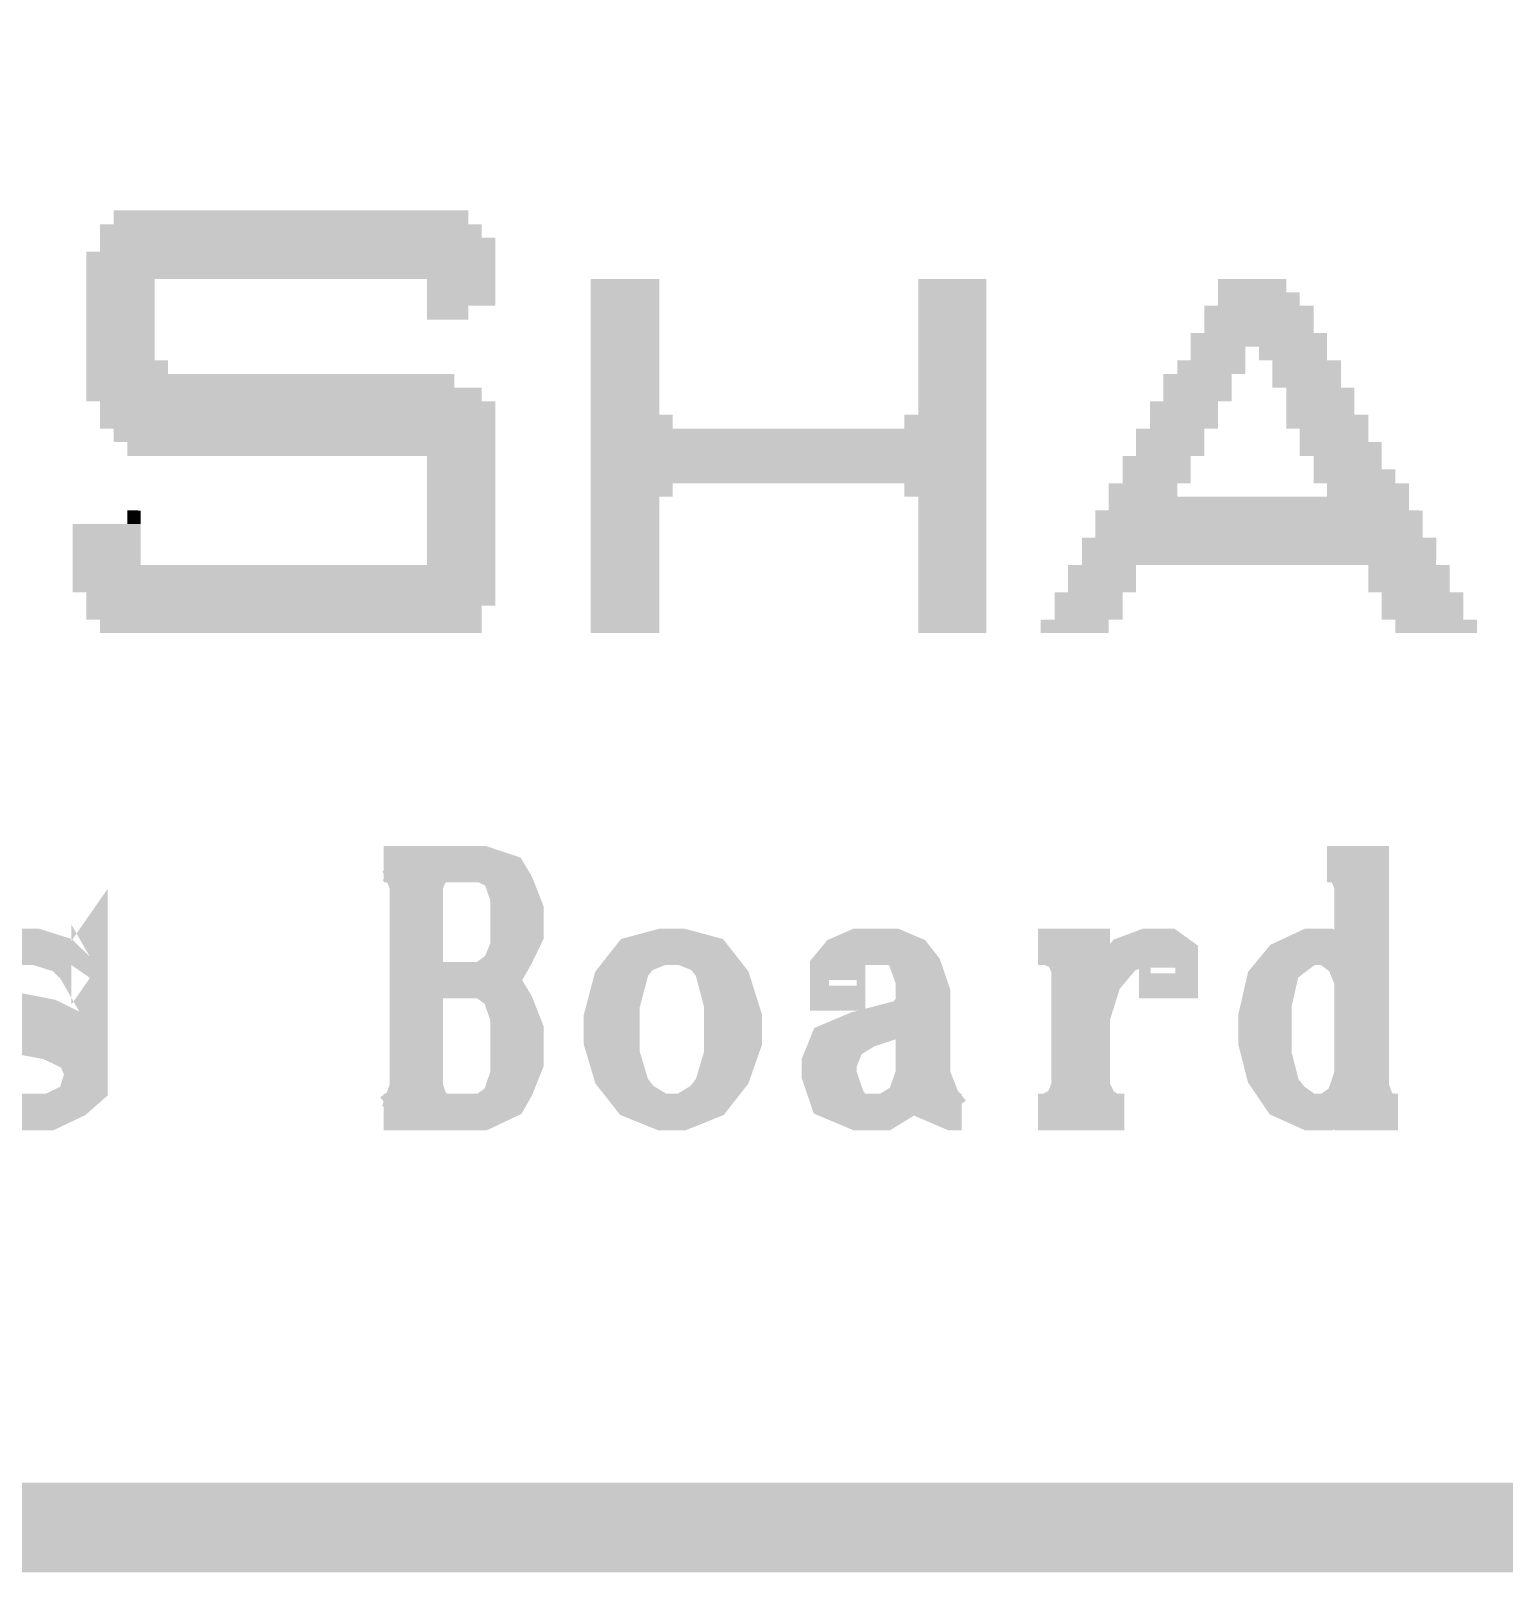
# Model space of a CAD drawing. Extents: x -0.1 to 52.1, y -0.1 to 28.5.
# Drawn here: x 32.43 to 35.724, y -0.1 to 3.347 of the extents above; entities that cross this region are included whole.
import ezdxf

# ---------------------------------------------------------------- set-up
doc = ezdxf.new("R2010")
doc.units = 0
doc.layers.add('07_ASSY1_GBR', color=7, linetype='CONTINUOUS')

msp = doc.modelspace()

# ---------------------------------------------------------------- linework, layer by layer
at = {"layer": '07_ASSY1_GBR'}
for points, const_width in [([(0, 23), (0, 0), (52, 0), (52, 23), (0, 23)], 0.2), ([(33.219, 1.483), (33.441, 1.483), (33.498, 1.464), (33.514, 1.437), (33.536, 1.381), (33.536, 1.326), (33.514, 1.28), (33.498, 1.252), (33.441, 1.224)], 0.08128), ([(33.235, 1.483), (33.273, 1.464)], 0.08128), ([(33.254, 1.483), (33.273, 1.437)], 0.08128), ([(33.273, 1.483), (33.273, 0.929)], 0.08128), ([(33.311, 1.483), (33.311, 0.929)], 0.08128), ([(33.33, 1.483), (33.311, 1.437)], 0.08128), ([(33.349, 1.483), (33.311, 1.464)], 0.08128), ([(33.441, 1.483), (33.479, 1.464), (33.498, 1.409), (33.498, 1.298), (33.479, 1.252), (33.441, 1.224)], 0.08128), ([(35.328, 1.483), (35.426, 1.483), (35.426, 0.929)], 0.08128), ([(35.347, 1.483), (35.385, 1.464)], 0.08128), ([(35.366, 1.483), (35.385, 1.437)], 0.08128), ([(35.385, 1.483), (35.385, 0.929), (35.487, 0.929)], 0.08128), ([(33.292, 1.464), (33.292, 0.956)], 0.08128), ([(35.407, 1.464), (35.407, 0.956)], 0.08128), ([(33.498, 1.437), (33.514, 1.381), (33.514, 1.326), (33.498, 1.28)], 0.08128), ([(32.529, 1.252), (32.561, 1.298), (32.561, 1.196), (32.529, 1.252), (32.5, 1.28), (32.443, 1.298), (32.329, 1.298), (32.269, 1.28), (32.244, 1.252), (32.244, 1.196), (32.269, 1.141), (32.329, 1.113), (32.472, 1.086), (32.529, 1.058), (32.561, 0.984)], 0.08128), ([(33.84, 1.298), (33.773, 1.28), (33.729, 1.224), (33.707, 1.141), (33.707, 1.086), (33.729, 1.012), (33.773, 0.956), (33.84, 0.929), (33.887, 0.929), (33.954, 0.956), (33.998, 1.012), (34.024, 1.086), (34.024, 1.141), (33.998, 1.224), (33.954, 1.28), (33.887, 1.298), (33.84, 1.298)], 0.08128), ([(33.84, 1.298), (33.795, 1.28), (33.773, 1.252), (33.751, 1.169), (33.751, 1.058), (33.773, 0.984), (33.795, 0.956), (33.84, 0.929)], 0.08128), ([(33.887, 0.929), (33.932, 0.956), (33.954, 0.984), (33.976, 1.058), (33.976, 1.169), (33.954, 1.252), (33.932, 1.28), (33.887, 1.298)], 0.08128), ([(34.236, 1.224), (34.236, 1.252), (34.255, 1.252), (34.255, 1.196), (34.213, 1.196), (34.213, 1.252), (34.236, 1.28), (34.277, 1.298), (34.362, 1.298), (34.404, 1.28), (34.426, 1.252), (34.445, 1.196), (34.445, 1.012), (34.467, 0.956), (34.489, 0.929)], 0.08128), ([(34.362, 1.298), (34.384, 1.28), (34.404, 1.224), (34.404, 1.012), (34.426, 0.956), (34.489, 0.929), (34.511, 0.929)], 0.08128), ([(34.682, 1.298), (34.802, 1.298), (34.802, 0.929)], 0.08128), ([(34.704, 1.298), (34.752, 1.28)], 0.08128), ([(34.73, 1.298), (34.752, 1.252)], 0.08128), ([(34.752, 1.298), (34.752, 0.929)], 0.08128), ([(34.777, 1.28), (34.777, 0.956)], 0.08128), ([(34.974, 1.252), (34.974, 1.28), (34.948, 1.28), (34.948, 1.224), (34.999, 1.224), (34.999, 1.28), (34.974, 1.298), (34.923, 1.298), (34.875, 1.28), (34.828, 1.224), (34.802, 1.141)], 0.08128), ([(35.385, 1.224), (35.366, 1.27), (35.328, 1.298), (35.287, 1.298), (35.227, 1.27), (35.189, 1.224), (35.17, 1.141), (35.17, 1.086), (35.189, 1.012), (35.227, 0.956), (35.287, 0.929), (35.328, 0.929), (35.366, 0.956), (35.385, 1.012)], 0.08128), ([(35.287, 1.298), (35.249, 1.27), (35.227, 1.252), (35.208, 1.169), (35.208, 1.058), (35.227, 0.984), (35.249, 0.956), (35.287, 0.929)], 0.08128), ([(32.244, 1.252), (32.269, 1.196), (32.329, 1.169), (32.472, 1.141), (32.529, 1.113), (32.561, 1.058), (32.561, 0.984), (32.529, 0.956), (32.472, 0.929), (32.358, 0.929), (32.301, 0.956), (32.269, 0.984), (32.244, 1.039), (32.244, 0.929), (32.269, 0.984)], 0.08128), ([(34.404, 1.252), (34.426, 1.196), (34.426, 1.012), (34.445, 0.956)], 0.08128), ([(33.311, 1.224), (33.441, 1.224), (33.498, 1.196), (33.514, 1.169), (33.536, 1.113), (33.536, 1.039), (33.514, 0.984), (33.498, 0.956), (33.441, 0.929), (33.219, 0.929)], 0.08128), ([(33.441, 1.224), (33.479, 1.196), (33.498, 1.141), (33.498, 1.012), (33.479, 0.956), (33.441, 0.929)], 0.08128), ([(33.751, 1.224), (33.729, 1.169), (33.729, 1.058), (33.751, 1.012)], 0.08128), ([(33.976, 1.012), (33.998, 1.058), (33.998, 1.169), (33.976, 1.224)], 0.08128), ([(35.208, 1.224), (35.189, 1.169), (35.189, 1.058), (35.208, 1.012)], 0.08128), ([(32.269, 1.169), (32.329, 1.141), (32.472, 1.113), (32.529, 1.086)], 0.08128), ([(33.498, 1.169), (33.514, 1.113), (33.514, 1.039), (33.498, 0.984)], 0.08128), ([(34.404, 1.169), (34.384, 1.141), (34.277, 1.113), (34.213, 1.086), (34.194, 1.039), (34.194, 1.012), (34.213, 0.956), (34.277, 0.929), (34.34, 0.929), (34.384, 0.956), (34.404, 1.012)], 0.08128), ([(34.384, 1.141), (34.299, 1.113), (34.255, 1.086), (34.236, 1.039), (34.236, 1.012), (34.255, 0.956), (34.277, 0.929)], 0.08128), ([(34.236, 1.086), (34.213, 1.039), (34.213, 1.012), (34.236, 0.956)], 0.08128), ([(32.561, 1.058), (32.529, 0.956)], 0.08128), ([(33.273, 0.984), (33.254, 0.929)], 0.08128), ([(33.311, 0.984), (33.33, 0.929)], 0.08128), ([(34.752, 0.984), (34.73, 0.929)], 0.08128), ([(34.802, 0.984), (34.828, 0.929)], 0.08128), ([(35.426, 0.984), (35.445, 0.929)], 0.08128), ([(33.273, 0.956), (33.235, 0.929)], 0.08128), ([(33.311, 0.956), (33.349, 0.929)], 0.08128), ([(34.682, 0.929), (34.875, 0.929)], 0.08128), ([(34.752, 0.956), (34.704, 0.929)], 0.08128), ([(34.802, 0.956), (34.85, 0.929)], 0.08128), ([(35.426, 0.956), (35.464, 0.929)], 0.08128)]:
    msp.add_lwpolyline(points, dxfattribs=dict(at, const_width=const_width))
for points in [[(32.61502, 2.944946), (32.615054, 2.94498), (33.407982, 2.944946), (33.407946, 2.94498)], [(32.61502, 2.944928), (32.61502, 2.944946), (33.408, 2.944928), (33.407982, 2.944946)], [(32.61502, 2.914128), (32.61502, 2.944928), (33.40798, 2.914128), (33.408, 2.944928)], [(32.615054, 2.94498), (32.615074, 2.945), (33.407946, 2.94498), (32.615074, 2.945)], [(32.58502, 2.913946), (32.585054, 2.91398), (33.437982, 2.913946), (33.437946, 2.91398)], [(32.58502, 2.913928), (32.58502, 2.913946), (33.438, 2.913928), (33.437982, 2.913946)], [(32.58502, 2.884128), (32.58502, 2.913928), (33.43798, 2.884128), (33.438, 2.913928)], [(32.585054, 2.91398), (32.585074, 2.914), (33.437946, 2.91398), (33.408108, 2.914)], [(32.614892, 2.914), (32.61502, 2.914128), (33.408108, 2.914), (33.40798, 2.914128)], [(32.58502, 2.884), (32.58502, 2.884128), (33.438108, 2.884), (33.43798, 2.884128)], [(32.58502, 2.88398), (32.58502, 2.884), (33.468946, 2.88398), (33.438108, 2.884)], [(32.58502, 2.883926), (32.58502, 2.88398), (33.469, 2.883926), (33.468946, 2.88398)], [(32.58502, 2.853128), (32.58502, 2.883926), (33.469, 2.853128), (33.469, 2.883926)], [(32.55402, 2.852946), (32.554054, 2.85298), (33.469, 2.852946), (33.469, 2.85298)], [(32.55402, 2.823), (32.55402, 2.852946), (33.469, 2.823), (33.469, 2.852946)], [(32.554054, 2.85298), (32.554074, 2.853), (33.469, 2.85298), (33.469, 2.853)], [(32.584892, 2.853), (32.58502, 2.853128), (33.469, 2.853), (33.469, 2.853128)], [(32.55402, 2.82298), (32.55402, 2.823), (33.469, 2.82298), (33.469, 2.823)], [(32.55402, 2.792), (32.55402, 2.82298), (33.469, 2.792), (33.469, 2.82298)], [(32.55402, 2.79198), (32.55402, 2.792), (32.707128, 2.79198), (33.315892, 2.792)], [(32.55402, 2.791852), (32.55402, 2.79198), (32.707, 2.791852), (32.707128, 2.79198)], [(32.55402, 2.762), (32.55402, 2.791852), (32.707, 2.762), (32.707, 2.791852)], [(33.315912, 2.79198), (33.315892, 2.792), (33.469, 2.79198), (33.469, 2.792)], [(33.31602, 2.791872), (33.315912, 2.79198), (33.469, 2.791872), (33.469, 2.79198)], [(33.31602, 2.762), (33.31602, 2.791872), (33.469, 2.762), (33.469, 2.791872)], [(33.68202, 2.791946), (33.682054, 2.79198), (33.83498, 2.791946), (33.834946, 2.79198)], [(33.68202, 2.791926), (33.68202, 2.791946), (33.835, 2.791926), (33.83498, 2.791946)], [(33.68202, 2.762), (33.68202, 2.791926), (33.835, 2.762), (33.835, 2.791926)], [(33.682054, 2.79198), (33.682074, 2.792), (33.834946, 2.79198), (33.682074, 2.792)], [(34.41402, 2.791946), (34.414054, 2.79198), (34.56598, 2.791946), (34.565946, 2.79198)], [(34.41402, 2.791926), (34.41402, 2.791946), (34.566, 2.791926), (34.56598, 2.791946)], [(34.41402, 2.762), (34.41402, 2.791926), (34.566, 2.762), (34.566, 2.791926)], [(34.414054, 2.79198), (34.414074, 2.792), (34.565946, 2.79198), (34.414074, 2.792)], [(35.08402, 2.791946), (35.084054, 2.79198), (35.236982, 2.791946), (35.236946, 2.79198)], [(35.08402, 2.791928), (35.08402, 2.791946), (35.237, 2.791928), (35.236982, 2.791946)], [(35.08402, 2.762128), (35.08402, 2.791928), (35.23698, 2.762128), (35.237, 2.791928)], [(35.084054, 2.79198), (35.084074, 2.792), (35.236946, 2.79198), (35.084074, 2.792)], [(32.55402, 2.76198), (32.55402, 2.762), (32.707, 2.76198), (32.707, 2.762)], [(32.55402, 2.732), (32.55402, 2.76198), (32.707, 2.732), (32.707, 2.76198)], [(33.31602, 2.76198), (33.31602, 2.762), (33.469, 2.76198), (33.469, 2.762)], [(33.31602, 2.732054), (33.31602, 2.76198), (33.46898, 2.732054), (33.469, 2.76198)], [(33.68202, 2.76198), (33.68202, 2.762), (33.835, 2.76198), (33.835, 2.762)], [(33.68202, 2.732), (33.68202, 2.76198), (33.835, 2.732), (33.835, 2.76198)], [(34.41402, 2.76198), (34.41402, 2.762), (34.566, 2.76198), (34.566, 2.762)], [(34.41402, 2.732), (34.41402, 2.76198), (34.566, 2.732), (34.566, 2.76198)], [(35.08402, 2.762), (35.08402, 2.762128), (35.237108, 2.762), (35.23698, 2.762128)], [(35.08402, 2.76198), (35.08402, 2.762), (35.266946, 2.76198), (35.237108, 2.762)], [(35.08402, 2.761928), (35.08402, 2.76198), (35.267, 2.761928), (35.266946, 2.76198)], [(35.08402, 2.732128), (35.08402, 2.761928), (35.26698, 2.732128), (35.267, 2.761928)], [(32.55402, 2.73198), (32.55402, 2.732), (32.707, 2.73198), (32.707, 2.732)], [(32.55402, 2.701), (32.55402, 2.73198), (32.707, 2.701), (32.707, 2.73198)], [(33.31602, 2.732), (33.31602, 2.732054), (33.468926, 2.732), (33.46898, 2.732054)], [(33.31602, 2.73198), (33.31602, 2.732), (33.408128, 2.73198), (33.468926, 2.732)], [(33.31602, 2.731852), (33.31602, 2.73198), (33.408, 2.731852), (33.408128, 2.73198)], [(33.31602, 2.701054), (33.31602, 2.731852), (33.40798, 2.701054), (33.408, 2.731852)], [(33.68202, 2.73198), (33.68202, 2.732), (33.835, 2.73198), (33.835, 2.732)], [(33.68202, 2.701), (33.68202, 2.73198), (33.835, 2.701), (33.835, 2.73198)], [(34.41402, 2.73198), (34.41402, 2.732), (34.566, 2.73198), (34.566, 2.732)], [(34.41402, 2.701), (34.41402, 2.73198), (34.566, 2.701), (34.566, 2.73198)], [(35.05402, 2.731946), (35.054054, 2.73198), (35.29798, 2.731946), (35.297946, 2.73198)], [(35.05402, 2.731926), (35.05402, 2.731946), (35.298, 2.731926), (35.29798, 2.731946)], [(35.05402, 2.701), (35.05402, 2.731926), (35.298, 2.701), (35.298, 2.731926)], [(35.054054, 2.73198), (35.054074, 2.732), (35.297946, 2.73198), (35.267108, 2.732)], [(35.083892, 2.732), (35.08402, 2.732128), (35.267108, 2.732), (35.26698, 2.732128)], [(32.55402, 2.70098), (32.55402, 2.701), (32.707, 2.70098), (32.707, 2.701)], [(32.55402, 2.671), (32.55402, 2.70098), (32.707, 2.671), (32.707, 2.70098)], [(33.316074, 2.701), (33.31602, 2.701054), (33.407926, 2.701), (33.40798, 2.701054)], [(33.68202, 2.70098), (33.68202, 2.701), (33.835, 2.70098), (33.835, 2.701)], [(33.68202, 2.671), (33.68202, 2.70098), (33.835, 2.671), (33.835, 2.70098)], [(34.41402, 2.70098), (34.41402, 2.701), (34.566, 2.70098), (34.566, 2.701)], [(34.41402, 2.671), (34.41402, 2.70098), (34.566, 2.671), (34.566, 2.70098)], [(35.05402, 2.70098), (35.05402, 2.701), (35.298, 2.70098), (35.298, 2.701)], [(35.05402, 2.671128), (35.05402, 2.70098), (35.29798, 2.671128), (35.298, 2.70098)], [(32.55402, 2.67098), (32.55402, 2.671), (32.707, 2.67098), (32.707, 2.671)], [(32.55402, 2.64), (32.55402, 2.67098), (32.707, 2.64), (32.707, 2.67098)], [(33.68202, 2.67098), (33.68202, 2.671), (33.835, 2.67098), (33.835, 2.671)], [(33.68202, 2.64), (33.68202, 2.67098), (33.835, 2.64), (33.835, 2.67098)], [(34.41402, 2.67098), (34.41402, 2.671), (34.566, 2.67098), (34.566, 2.671)], [(34.41402, 2.64), (34.41402, 2.67098), (34.566, 2.64), (34.566, 2.67098)], [(35.02302, 2.670946), (35.023054, 2.67098), (35.32798, 2.670946), (35.327946, 2.67098)], [(35.02302, 2.670926), (35.02302, 2.670946), (35.328, 2.670926), (35.32798, 2.670946)], [(35.02302, 2.64), (35.02302, 2.670926), (35.328, 2.64), (35.328, 2.670926)], [(35.023054, 2.67098), (35.023074, 2.671), (35.327946, 2.67098), (35.298108, 2.671)], [(35.053892, 2.671), (35.05402, 2.671128), (35.298108, 2.671), (35.29798, 2.671128)], [(32.55402, 2.63998), (32.55402, 2.64), (32.707, 2.63998), (32.707, 2.64)], [(32.55402, 2.610128), (32.55402, 2.63998), (32.70698, 2.610128), (32.707, 2.63998)], [(33.68202, 2.63998), (33.68202, 2.64), (33.835, 2.63998), (33.835, 2.64)], [(33.68202, 2.61), (33.68202, 2.63998), (33.835, 2.61), (33.835, 2.63998)], [(34.41402, 2.63998), (34.41402, 2.64), (34.566, 2.63998), (34.566, 2.64)], [(34.41402, 2.61), (34.41402, 2.63998), (34.566, 2.61), (34.566, 2.63998)], [(35.02302, 2.63998), (35.02302, 2.64), (35.145128, 2.63998), (35.175892, 2.64)], [(35.02302, 2.639852), (35.02302, 2.63998), (35.145, 2.639852), (35.145128, 2.63998)], [(35.02302, 2.610128), (35.02302, 2.639852), (35.145, 2.610128), (35.145, 2.639852)], [(35.175912, 2.63998), (35.175892, 2.64), (35.328, 2.63998), (35.328, 2.64)], [(35.17602, 2.639872), (35.175912, 2.63998), (35.327998, 2.639872), (35.328, 2.63998)], [(35.17602, 2.610128), (35.17602, 2.639872), (35.32798, 2.610128), (35.327998, 2.639872)], [(32.55402, 2.61), (32.55402, 2.610128), (32.707108, 2.61), (32.70698, 2.610128)], [(32.55402, 2.60998), (32.55402, 2.61), (32.736946, 2.60998), (32.707108, 2.61)], [(32.55402, 2.609928), (32.55402, 2.60998), (32.737, 2.609928), (32.736946, 2.60998)], [(32.55402, 2.579128), (32.55402, 2.609928), (32.73698, 2.579128), (32.737, 2.609928)], [(33.68202, 2.60998), (33.68202, 2.61), (33.835, 2.60998), (33.835, 2.61)], [(33.68202, 2.579), (33.68202, 2.60998), (33.835, 2.579), (33.835, 2.60998)], [(34.41402, 2.60998), (34.41402, 2.61), (34.566, 2.60998), (34.566, 2.61)], [(34.41402, 2.579), (34.41402, 2.60998), (34.566, 2.579), (34.566, 2.60998)], [(34.99302, 2.609946), (34.993054, 2.60998), (35.144998, 2.609946), (35.145, 2.60998)], [(34.99302, 2.579128), (34.99302, 2.609946), (35.14498, 2.579128), (35.144998, 2.609946)], [(34.993054, 2.60998), (34.993074, 2.61), (35.145, 2.60998), (35.145, 2.61)], [(35.022892, 2.61), (35.02302, 2.610128), (35.145, 2.61), (35.145, 2.610128)], [(35.17602, 2.610054), (35.17602, 2.610128), (35.328054, 2.610054), (35.32798, 2.610128)], [(35.176074, 2.61), (35.17602, 2.610054), (35.328108, 2.61), (35.328054, 2.610054)], [(35.205912, 2.60998), (35.205892, 2.61), (35.358946, 2.60998), (35.328108, 2.61)], [(35.205966, 2.609926), (35.205912, 2.60998), (35.359, 2.609926), (35.358946, 2.60998)], [(35.20602, 2.609872), (35.205966, 2.609926), (35.359, 2.609872), (35.359, 2.609926)], [(35.20602, 2.579), (35.20602, 2.609872), (35.359, 2.579), (35.359, 2.609872)], [(32.55402, 2.579), (32.55402, 2.579128), (32.737108, 2.579), (32.73698, 2.579128)], [(32.55402, 2.57898), (32.55402, 2.579), (33.376946, 2.57898), (32.737108, 2.579)], [(32.55402, 2.578928), (32.55402, 2.57898), (33.377, 2.578928), (33.376946, 2.57898)], [(32.55402, 2.549128), (32.55402, 2.578928), (33.37698, 2.549128), (33.377, 2.578928)], [(33.68202, 2.57898), (33.68202, 2.579), (33.835, 2.57898), (33.835, 2.579)], [(33.68202, 2.549), (33.68202, 2.57898), (33.835, 2.549), (33.835, 2.57898)], [(34.41402, 2.57898), (34.41402, 2.579), (34.566, 2.57898), (34.566, 2.579)], [(34.41402, 2.549), (34.41402, 2.57898), (34.566, 2.549), (34.566, 2.57898)], [(34.96202, 2.578946), (34.962054, 2.57898), (35.115094, 2.578946), (35.115128, 2.57898)], [(34.96202, 2.578852), (34.96202, 2.578946), (35.115, 2.578852), (35.115094, 2.578946)], [(34.96202, 2.549), (34.96202, 2.578852), (35.115, 2.549), (35.115, 2.578852)], [(34.962054, 2.57898), (34.962074, 2.579), (35.115128, 2.57898), (35.144926, 2.579)], [(34.992892, 2.579), (34.992946, 2.579054), (35.144926, 2.579), (35.14498, 2.579054)], [(34.992946, 2.579054), (34.99302, 2.579128), (35.14498, 2.579054), (35.14498, 2.579128)], [(35.20602, 2.57898), (35.20602, 2.579), (35.359, 2.57898), (35.359, 2.579)], [(35.20602, 2.549128), (35.20602, 2.57898), (35.35898, 2.549128), (35.359, 2.57898)], [(32.55402, 2.549), (32.55402, 2.549128), (33.377108, 2.549), (33.37698, 2.549128)], [(32.55402, 2.54898), (32.55402, 2.549), (33.437946, 2.54898), (33.377108, 2.549)], [(32.55402, 2.548928), (32.55402, 2.54898), (33.438, 2.548928), (33.437946, 2.54898)], [(32.55402, 2.518128), (32.55402, 2.548928), (33.43798, 2.518128), (33.438, 2.548928)], [(32.55402, 2.518054), (32.55402, 2.518128), (33.438054, 2.518054), (33.43798, 2.518128)], [(32.554074, 2.518), (32.55402, 2.518054), (33.438108, 2.518), (33.438054, 2.518054)], [(32.584912, 2.51798), (32.584892, 2.518), (33.468946, 2.51798), (33.438108, 2.518)], [(32.584966, 2.517926), (32.584912, 2.51798), (33.469, 2.517926), (33.468946, 2.51798)], [(32.58502, 2.517872), (32.584966, 2.517926), (33.469, 2.517872), (33.469, 2.517926)], [(32.58502, 2.488), (32.58502, 2.517872), (33.469, 2.488), (33.469, 2.517872)], [(33.68202, 2.54898), (33.68202, 2.549), (33.835, 2.54898), (33.835, 2.549)], [(33.68202, 2.518), (33.68202, 2.54898), (33.835, 2.518), (33.835, 2.54898)], [(33.68202, 2.51798), (33.68202, 2.518), (33.835, 2.51798), (33.835, 2.518)], [(33.68202, 2.488128), (33.68202, 2.51798), (33.83498, 2.488128), (33.835, 2.51798)], [(34.41402, 2.54898), (34.41402, 2.549), (34.566, 2.54898), (34.566, 2.549)], [(34.41402, 2.518), (34.41402, 2.54898), (34.566, 2.518), (34.566, 2.54898)], [(34.41402, 2.51798), (34.41402, 2.518), (34.566, 2.51798), (34.566, 2.518)], [(34.41402, 2.488128), (34.41402, 2.51798), (34.566, 2.488128), (34.566, 2.51798)], [(34.93202, 2.517946), (34.932054, 2.51798), (35.084094, 2.517946), (35.084128, 2.51798)], [(34.93202, 2.517852), (34.93202, 2.517946), (35.084, 2.517852), (35.084094, 2.517946)], [(34.93202, 2.488), (34.93202, 2.517852), (35.084, 2.488), (35.084, 2.517852)], [(34.932054, 2.51798), (34.932074, 2.518), (35.084128, 2.51798), (35.114926, 2.518)], [(34.961892, 2.518), (34.961946, 2.518054), (35.114926, 2.518), (35.11498, 2.518054)], [(34.961946, 2.518054), (34.96202, 2.518128), (35.11498, 2.518054), (35.11498, 2.518128)], [(34.96202, 2.54898), (34.96202, 2.549), (35.115, 2.54898), (35.115, 2.549)], [(34.96202, 2.518128), (34.96202, 2.54898), (35.11498, 2.518128), (35.115, 2.54898)], [(35.20602, 2.549054), (35.20602, 2.549128), (35.359054, 2.549054), (35.35898, 2.549128)], [(35.206074, 2.549), (35.20602, 2.549054), (35.359108, 2.549), (35.359054, 2.549054)], [(35.236912, 2.54898), (35.236892, 2.549), (35.388946, 2.54898), (35.359108, 2.549)], [(35.236966, 2.548926), (35.236912, 2.54898), (35.389, 2.548926), (35.388946, 2.54898)], [(35.23702, 2.548872), (35.236966, 2.548926), (35.389, 2.548872), (35.389, 2.548926)], [(35.23702, 2.518), (35.23702, 2.548872), (35.389, 2.518), (35.389, 2.548872)], [(35.23702, 2.51798), (35.23702, 2.518), (35.389, 2.51798), (35.389, 2.518)], [(35.23702, 2.488128), (35.23702, 2.51798), (35.38898, 2.488128), (35.389, 2.51798)], [(32.58502, 2.48798), (32.58502, 2.488), (33.469, 2.48798), (33.469, 2.488)], [(32.58502, 2.457054), (32.58502, 2.48798), (33.469, 2.457054), (33.469, 2.48798)], [(33.68202, 2.488), (33.68202, 2.488128), (33.835108, 2.488), (33.83498, 2.488128)], [(33.68202, 2.48798), (33.68202, 2.488), (33.864946, 2.48798), (33.835108, 2.488)], [(33.68202, 2.487928), (33.68202, 2.48798), (33.865, 2.487928), (33.864946, 2.48798)], [(33.68202, 2.457128), (33.68202, 2.487928), (33.86498, 2.457128), (33.865, 2.487928)], [(34.38302, 2.487946), (34.383054, 2.48798), (34.566, 2.487946), (34.566, 2.48798)], [(34.38302, 2.457128), (34.38302, 2.487946), (34.566, 2.457128), (34.566, 2.487946)], [(34.383054, 2.48798), (34.383074, 2.488), (34.566, 2.48798), (34.566, 2.488)], [(34.413892, 2.488), (34.41402, 2.488128), (34.566, 2.488), (34.566, 2.488128)], [(34.93202, 2.48798), (34.93202, 2.488), (35.084, 2.48798), (35.084, 2.488)], [(34.93202, 2.457128), (34.93202, 2.48798), (35.08398, 2.457128), (35.084, 2.48798)], [(35.23702, 2.488), (35.23702, 2.488128), (35.389108, 2.488), (35.38898, 2.488128)], [(35.23702, 2.48798), (35.23702, 2.488), (35.419946, 2.48798), (35.389108, 2.488)], [(35.23702, 2.487926), (35.23702, 2.48798), (35.42, 2.487926), (35.419946, 2.48798)], [(35.23702, 2.457054), (35.23702, 2.487926), (35.42, 2.457054), (35.42, 2.487926)], [(32.585074, 2.457), (32.58502, 2.457054), (33.469, 2.457), (33.469, 2.457054)], [(32.614912, 2.45698), (32.614892, 2.457), (33.469, 2.45698), (33.469, 2.457)], [(32.61502, 2.456872), (32.614912, 2.45698), (33.469, 2.456872), (33.469, 2.45698)], [(32.61502, 2.427054), (32.61502, 2.456872), (33.469, 2.427054), (33.469, 2.456872)], [(33.68202, 2.457), (33.68202, 2.457128), (33.865108, 2.457), (33.86498, 2.457128)], [(33.68202, 2.45698), (33.68202, 2.457), (34.566, 2.45698), (34.566, 2.457)], [(33.68202, 2.427), (33.68202, 2.45698), (34.566, 2.427), (34.566, 2.45698)], [(34.382892, 2.457), (34.38302, 2.457128), (34.566, 2.457), (34.566, 2.457128)], [(34.90102, 2.456946), (34.901054, 2.45698), (35.054094, 2.456946), (35.054128, 2.45698)], [(34.90102, 2.456852), (34.90102, 2.456946), (35.054, 2.456852), (35.054094, 2.456946)], [(34.90102, 2.427), (34.90102, 2.456852), (35.054, 2.427), (35.054, 2.456852)], [(34.901054, 2.45698), (34.901074, 2.457), (35.054128, 2.45698), (35.083926, 2.457)], [(34.931892, 2.457), (34.931946, 2.457054), (35.083926, 2.457), (35.08398, 2.457054)], [(34.931946, 2.457054), (34.93202, 2.457128), (35.08398, 2.457054), (35.08398, 2.457128)], [(35.237074, 2.457), (35.23702, 2.457054), (35.42, 2.457), (35.42, 2.457054)], [(35.266912, 2.45698), (35.266892, 2.457), (35.42, 2.45698), (35.42, 2.457)], [(35.26702, 2.456872), (35.266912, 2.45698), (35.419998, 2.456872), (35.42, 2.45698)], [(35.26702, 2.427128), (35.26702, 2.456872), (35.41998, 2.427128), (35.419998, 2.456872)], [(32.615074, 2.427), (32.61502, 2.427054), (33.469, 2.427), (33.469, 2.427054)], [(32.645912, 2.42698), (32.645892, 2.427), (33.469, 2.42698), (33.469, 2.427)], [(32.64602, 2.426872), (32.645912, 2.42698), (33.469, 2.426872), (33.469, 2.42698)], [(32.64602, 2.396054), (32.64602, 2.426872), (33.469, 2.396054), (33.469, 2.426872)], [(33.68202, 2.42698), (33.68202, 2.427), (34.566, 2.42698), (34.566, 2.427)], [(33.68202, 2.396), (33.68202, 2.42698), (34.566, 2.396), (34.566, 2.42698)], [(34.90102, 2.42698), (34.90102, 2.427), (35.054, 2.42698), (35.054, 2.427)], [(34.90102, 2.396128), (34.90102, 2.42698), (35.05398, 2.396128), (35.054, 2.42698)], [(35.26702, 2.427), (35.26702, 2.427128), (35.420108, 2.427), (35.41998, 2.427128)], [(35.26702, 2.42698), (35.26702, 2.427), (35.449946, 2.42698), (35.420108, 2.427)], [(35.26702, 2.426926), (35.26702, 2.42698), (35.45, 2.426926), (35.449946, 2.42698)], [(35.26702, 2.396054), (35.26702, 2.426926), (35.45, 2.396054), (35.45, 2.426926)], [(32.646074, 2.396), (32.64602, 2.396054), (33.469, 2.396), (33.469, 2.396054)], [(33.315912, 2.39598), (33.315892, 2.396), (33.469, 2.39598), (33.469, 2.396)], [(33.31602, 2.395872), (33.315912, 2.39598), (33.469, 2.395872), (33.469, 2.39598)], [(33.31602, 2.366), (33.31602, 2.395872), (33.469, 2.366), (33.469, 2.395872)], [(33.68202, 2.39598), (33.68202, 2.396), (34.566, 2.39598), (34.566, 2.396)], [(33.68202, 2.366), (33.68202, 2.39598), (34.566, 2.366), (34.566, 2.39598)], [(34.87102, 2.395946), (34.871054, 2.39598), (35.023094, 2.395946), (35.023128, 2.39598)], [(34.87102, 2.395852), (34.87102, 2.395946), (35.023, 2.395852), (35.023094, 2.395946)], [(34.87102, 2.366), (34.87102, 2.395852), (35.023, 2.366), (35.023, 2.395852)], [(34.871054, 2.39598), (34.871074, 2.396), (35.023128, 2.39598), (35.053926, 2.396)], [(34.900892, 2.396), (34.900946, 2.396054), (35.053926, 2.396), (35.05398, 2.396054)], [(34.900946, 2.396054), (34.90102, 2.396128), (35.05398, 2.396054), (35.05398, 2.396128)], [(35.267074, 2.396), (35.26702, 2.396054), (35.45, 2.396), (35.45, 2.396054)], [(35.297912, 2.39598), (35.297892, 2.396), (35.45, 2.39598), (35.45, 2.396)], [(35.29802, 2.395872), (35.297912, 2.39598), (35.449998, 2.395872), (35.45, 2.39598)], [(35.29802, 2.366128), (35.29802, 2.395872), (35.44998, 2.366128), (35.449998, 2.395872)], [(33.31602, 2.36598), (33.31602, 2.366), (33.469, 2.36598), (33.469, 2.366)], [(33.31602, 2.335), (33.31602, 2.36598), (33.469, 2.335), (33.469, 2.36598)], [(33.68202, 2.36598), (33.68202, 2.366), (34.566, 2.36598), (34.566, 2.366)], [(33.68202, 2.335), (33.68202, 2.36598), (34.566, 2.335), (34.566, 2.36598)], [(34.87102, 2.36598), (34.87102, 2.366), (35.023, 2.36598), (35.023, 2.366)], [(34.87102, 2.335128), (34.87102, 2.36598), (35.02298, 2.335128), (35.023, 2.36598)], [(35.29802, 2.366), (35.29802, 2.366128), (35.450108, 2.366), (35.44998, 2.366128)], [(35.29802, 2.36598), (35.29802, 2.366), (35.480946, 2.36598), (35.450108, 2.366)], [(35.29802, 2.365928), (35.29802, 2.36598), (35.481, 2.365928), (35.480946, 2.36598)], [(35.29802, 2.335128), (35.29802, 2.365928), (35.48098, 2.335128), (35.481, 2.365928)], [(33.31602, 2.33498), (33.31602, 2.335), (33.469, 2.33498), (33.469, 2.335)], [(33.31602, 2.305), (33.31602, 2.33498), (33.469, 2.305), (33.469, 2.33498)], [(33.68202, 2.33498), (33.68202, 2.335), (33.865128, 2.33498), (34.382892, 2.335)], [(33.68202, 2.334852), (33.68202, 2.33498), (33.865, 2.334852), (33.865128, 2.33498)], [(33.68202, 2.305054), (33.68202, 2.334852), (33.86498, 2.305054), (33.865, 2.334852)], [(34.382912, 2.33498), (34.382892, 2.335), (34.566, 2.33498), (34.566, 2.335)], [(34.38302, 2.334872), (34.382912, 2.33498), (34.566, 2.334872), (34.566, 2.33498)], [(34.38302, 2.305054), (34.38302, 2.334872), (34.566, 2.305054), (34.566, 2.334872)], [(34.84002, 2.334946), (34.840054, 2.33498), (34.993094, 2.334946), (34.993128, 2.33498)], [(34.84002, 2.334852), (34.84002, 2.334946), (34.993, 2.334852), (34.993094, 2.334946)], [(34.84002, 2.305128), (34.84002, 2.334852), (34.99298, 2.305128), (34.993, 2.334852)], [(34.840054, 2.33498), (34.840074, 2.335), (34.993128, 2.33498), (35.022926, 2.335)], [(34.870892, 2.335), (34.870946, 2.335054), (35.022926, 2.335), (35.02298, 2.335054)], [(34.870946, 2.335054), (34.87102, 2.335128), (35.02298, 2.335054), (35.02298, 2.335128)], [(35.29802, 2.335054), (35.29802, 2.335128), (35.481054, 2.335054), (35.48098, 2.335128)], [(35.298074, 2.335), (35.29802, 2.335054), (35.481108, 2.335), (35.481054, 2.335054)], [(35.327912, 2.33498), (35.327892, 2.335), (35.510946, 2.33498), (35.481108, 2.335)], [(35.327966, 2.334926), (35.327912, 2.33498), (35.511, 2.334926), (35.510946, 2.33498)], [(35.32802, 2.334872), (35.327966, 2.334926), (35.511, 2.334872), (35.511, 2.334926)], [(35.32802, 2.305128), (35.32802, 2.334872), (35.511, 2.305128), (35.511, 2.334872)], [(33.31602, 2.30498), (33.31602, 2.305), (33.469, 2.30498), (33.469, 2.305)], [(33.31602, 2.274), (33.31602, 2.30498), (33.469, 2.274), (33.469, 2.30498)], [(33.68202, 2.305), (33.68202, 2.305054), (33.864926, 2.305), (33.86498, 2.305054)], [(33.68202, 2.30498), (33.68202, 2.305), (33.835128, 2.30498), (33.864926, 2.305)], [(33.68202, 2.304852), (33.68202, 2.30498), (33.835, 2.304852), (33.835128, 2.30498)], [(33.68202, 2.274), (33.68202, 2.304852), (33.835, 2.274), (33.835, 2.304852)], [(34.383074, 2.305), (34.38302, 2.305054), (34.566, 2.305), (34.566, 2.305054)], [(34.413912, 2.30498), (34.413892, 2.305), (34.566, 2.30498), (34.566, 2.305)], [(34.41402, 2.304872), (34.413912, 2.30498), (34.566, 2.304872), (34.566, 2.30498)], [(34.41402, 2.274), (34.41402, 2.304872), (34.566, 2.274), (34.566, 2.304872)], [(34.84002, 2.305), (34.84002, 2.305128), (34.993108, 2.305), (34.99298, 2.305128)], [(34.84002, 2.30498), (34.84002, 2.305), (35.511, 2.30498), (35.511, 2.305)], [(34.84002, 2.274128), (34.84002, 2.30498), (35.51098, 2.274128), (35.511, 2.30498)], [(35.327892, 2.305), (35.32802, 2.305128), (35.511, 2.305), (35.511, 2.305128)], [(32.52402, 2.243946), (32.524054, 2.24398), (32.676, 2.243946), (32.676, 2.24398)], [(32.52402, 2.213), (32.52402, 2.243946), (32.676, 2.213), (32.676, 2.243946)], [(32.524054, 2.24398), (32.524058, 2.243984), (32.676, 2.24398), (32.676, 2.243984)], [(32.524058, 2.243984), (32.524074, 2.244), (32.645872, 2.243984), (32.524074, 2.244)], [(32.645872, 2.243984), (32.646, 2.244112), (32.676, 2.243984), (32.676, 2.244112)], [(32.646, 2.244112), (32.646018, 2.273926), (32.676, 2.244112), (32.676, 2.273926)], [(32.646018, 2.273926), (32.64602, 2.273946), (32.676, 2.273926), (32.67598, 2.273946)], [(32.64602, 2.273946), (32.646052, 2.27398), (32.67598, 2.273946), (32.675946, 2.27398)], [(32.646052, 2.27398), (32.646072, 2.274), (32.675946, 2.27398), (32.646072, 2.274)], [(33.31602, 2.27398), (33.31602, 2.274), (33.469, 2.27398), (33.469, 2.274)], [(33.31602, 2.244), (33.31602, 2.27398), (33.469, 2.244), (33.469, 2.27398)], [(33.31602, 2.24398), (33.31602, 2.244), (33.469, 2.24398), (33.469, 2.244)], [(33.31602, 2.213), (33.31602, 2.24398), (33.469, 2.213), (33.469, 2.24398)], [(33.68202, 2.27398), (33.68202, 2.274), (33.835, 2.27398), (33.835, 2.274)], [(33.68202, 2.244), (33.68202, 2.27398), (33.835, 2.244), (33.835, 2.27398)], [(33.68202, 2.24398), (33.68202, 2.244), (33.835, 2.24398), (33.835, 2.244)], [(33.68202, 2.213), (33.68202, 2.24398), (33.835, 2.213), (33.835, 2.24398)], [(34.41402, 2.27398), (34.41402, 2.274), (34.566, 2.27398), (34.566, 2.274)], [(34.41402, 2.244), (34.41402, 2.27398), (34.566, 2.244), (34.566, 2.27398)], [(34.41402, 2.24398), (34.41402, 2.244), (34.566, 2.24398), (34.566, 2.244)], [(34.41402, 2.213), (34.41402, 2.24398), (34.566, 2.213), (34.566, 2.24398)], [(34.81002, 2.273946), (34.810054, 2.27398), (35.54198, 2.273946), (35.541946, 2.27398)], [(34.81002, 2.273926), (34.81002, 2.273946), (35.542, 2.273926), (35.54198, 2.273946)], [(34.81002, 2.244), (34.81002, 2.273926), (35.542, 2.244), (35.542, 2.273926)], [(34.81002, 2.24398), (34.81002, 2.244), (35.542, 2.24398), (35.542, 2.244)], [(34.81002, 2.213128), (34.81002, 2.24398), (35.54198, 2.213128), (35.542, 2.24398)], [(34.810054, 2.27398), (34.810074, 2.274), (35.541946, 2.27398), (35.511108, 2.274)], [(34.839892, 2.274), (34.84002, 2.274128), (35.511108, 2.274), (35.51098, 2.274128)], [(32.52402, 2.21298), (32.52402, 2.213), (32.676, 2.21298), (32.676, 2.213)], [(32.52402, 2.183), (32.52402, 2.21298), (32.676, 2.183), (32.676, 2.21298)], [(33.31602, 2.21298), (33.31602, 2.213), (33.469, 2.21298), (33.469, 2.213)], [(33.31602, 2.183), (33.31602, 2.21298), (33.469, 2.183), (33.469, 2.21298)], [(33.68202, 2.21298), (33.68202, 2.213), (33.835, 2.21298), (33.835, 2.213)], [(33.68202, 2.183), (33.68202, 2.21298), (33.835, 2.183), (33.835, 2.21298)], [(34.41402, 2.21298), (34.41402, 2.213), (34.566, 2.21298), (34.566, 2.213)], [(34.41402, 2.183), (34.41402, 2.21298), (34.566, 2.183), (34.566, 2.21298)], [(34.78002, 2.212946), (34.780054, 2.21298), (35.57198, 2.212946), (35.571946, 2.21298)], [(34.78002, 2.212926), (34.78002, 2.212946), (35.572, 2.212926), (35.57198, 2.212946)], [(34.78002, 2.183), (34.78002, 2.212926), (35.572, 2.183), (35.572, 2.212926)], [(34.780054, 2.21298), (34.780074, 2.213), (35.571946, 2.21298), (35.542108, 2.213)], [(34.809892, 2.213), (34.81002, 2.213128), (35.542108, 2.213), (35.54198, 2.213128)], [(32.52402, 2.18298), (32.52402, 2.183), (32.676, 2.18298), (32.676, 2.183)], [(32.52402, 2.152128), (32.52402, 2.18298), (32.67598, 2.152128), (32.676, 2.18298)], [(33.31602, 2.18298), (33.31602, 2.183), (33.469, 2.18298), (33.469, 2.183)], [(33.31602, 2.152128), (33.31602, 2.18298), (33.469, 2.152128), (33.469, 2.18298)], [(33.68202, 2.18298), (33.68202, 2.183), (33.835, 2.18298), (33.835, 2.183)], [(33.68202, 2.152), (33.68202, 2.18298), (33.835, 2.152), (33.835, 2.18298)], [(34.41402, 2.18298), (34.41402, 2.183), (34.566, 2.18298), (34.566, 2.183)], [(34.41402, 2.152), (34.41402, 2.18298), (34.566, 2.152), (34.566, 2.18298)], [(34.78002, 2.18298), (34.78002, 2.183), (35.572, 2.18298), (35.572, 2.183)], [(34.78002, 2.152128), (34.78002, 2.18298), (35.57198, 2.152128), (35.572, 2.18298)], [(32.52402, 2.152), (32.52402, 2.152128), (32.676108, 2.152), (32.67598, 2.152128)], [(32.52402, 2.15198), (32.52402, 2.152), (33.469, 2.15198), (33.469, 2.152)], [(32.52402, 2.122), (32.52402, 2.15198), (33.469, 2.122), (33.469, 2.15198)], [(33.315892, 2.152), (33.31602, 2.152128), (33.469, 2.152), (33.469, 2.152128)], [(33.68202, 2.15198), (33.68202, 2.152), (33.835, 2.15198), (33.835, 2.152)], [(33.68202, 2.122), (33.68202, 2.15198), (33.835, 2.122), (33.835, 2.15198)], [(34.41402, 2.15198), (34.41402, 2.152), (34.566, 2.15198), (34.566, 2.152)], [(34.41402, 2.122), (34.41402, 2.15198), (34.566, 2.122), (34.566, 2.15198)], [(34.74902, 2.151946), (34.749054, 2.15198), (34.901094, 2.151946), (34.901128, 2.15198)], [(34.74902, 2.151852), (34.74902, 2.151946), (34.901, 2.151852), (34.901094, 2.151946)], [(34.74902, 2.122), (34.74902, 2.151852), (34.901, 2.122), (34.901, 2.151852)], [(34.749054, 2.15198), (34.749074, 2.152), (34.901128, 2.15198), (35.419892, 2.152)], [(34.779892, 2.152), (34.78002, 2.152128), (35.572108, 2.152), (35.57198, 2.152128)], [(35.419912, 2.15198), (35.419892, 2.152), (35.601946, 2.15198), (35.572108, 2.152)], [(35.419966, 2.151926), (35.419912, 2.15198), (35.602, 2.151926), (35.601946, 2.15198)], [(35.42002, 2.151872), (35.419966, 2.151926), (35.602, 2.151872), (35.602, 2.151926)], [(35.42002, 2.122), (35.42002, 2.151872), (35.602, 2.122), (35.602, 2.151872)], [(32.52402, 2.12198), (32.52402, 2.122), (33.469, 2.12198), (33.469, 2.122)], [(32.52402, 2.091054), (32.52402, 2.12198), (33.469, 2.091054), (33.469, 2.12198)], [(33.68202, 2.12198), (33.68202, 2.122), (33.835, 2.12198), (33.835, 2.122)], [(33.68202, 2.091), (33.68202, 2.12198), (33.835, 2.091), (33.835, 2.12198)], [(34.41402, 2.12198), (34.41402, 2.122), (34.566, 2.12198), (34.566, 2.122)], [(34.41402, 2.091), (34.41402, 2.12198), (34.566, 2.091), (34.566, 2.12198)], [(34.74902, 2.12198), (34.74902, 2.122), (34.901, 2.12198), (34.901, 2.122)], [(34.74902, 2.091128), (34.74902, 2.12198), (34.90098, 2.091128), (34.901, 2.12198)], [(35.42002, 2.12198), (35.42002, 2.122), (35.602, 2.12198), (35.602, 2.122)], [(35.42002, 2.091128), (35.42002, 2.12198), (35.60198, 2.091128), (35.602, 2.12198)], [(32.524074, 2.091), (32.52402, 2.091054), (33.469, 2.091), (33.469, 2.091054)], [(32.553912, 2.09098), (32.553892, 2.091), (33.469, 2.09098), (33.469, 2.091)], [(32.55402, 2.090872), (32.553912, 2.09098), (33.468998, 2.090872), (33.469, 2.09098)], [(32.55402, 2.061054), (32.55402, 2.090872), (33.46898, 2.061054), (33.468998, 2.090872)], [(33.68202, 2.09098), (33.68202, 2.091), (33.835, 2.09098), (33.835, 2.091)], [(33.68202, 2.061), (33.68202, 2.09098), (33.835, 2.061), (33.835, 2.09098)], [(34.41402, 2.09098), (34.41402, 2.091), (34.566, 2.09098), (34.566, 2.091)], [(34.41402, 2.061), (34.41402, 2.09098), (34.566, 2.061), (34.566, 2.09098)], [(34.71902, 2.090946), (34.719054, 2.09098), (34.871094, 2.090946), (34.871128, 2.09098)], [(34.71902, 2.090852), (34.71902, 2.090946), (34.871, 2.090852), (34.871094, 2.090946)], [(34.71902, 2.061), (34.71902, 2.090852), (34.871, 2.061), (34.871, 2.090852)], [(34.719054, 2.09098), (34.719074, 2.091), (34.871128, 2.09098), (34.900926, 2.091)], [(34.748892, 2.091), (34.748946, 2.091054), (34.900926, 2.091), (34.90098, 2.091054)], [(34.748946, 2.091054), (34.74902, 2.091128), (34.90098, 2.091054), (34.90098, 2.091128)], [(35.42002, 2.091054), (35.42002, 2.091128), (35.602054, 2.091054), (35.60198, 2.091128)], [(35.420074, 2.091), (35.42002, 2.091054), (35.602108, 2.091), (35.602054, 2.091054)], [(35.449912, 2.09098), (35.449892, 2.091), (35.632946, 2.09098), (35.602108, 2.091)], [(35.449966, 2.090926), (35.449912, 2.09098), (35.633, 2.090926), (35.632946, 2.09098)], [(35.45002, 2.090872), (35.449966, 2.090926), (35.633, 2.090872), (35.633, 2.090926)], [(35.45002, 2.061), (35.45002, 2.090872), (35.633, 2.061), (35.633, 2.090872)], [(32.55402, 2.061), (32.55402, 2.061054), (33.468926, 2.061), (33.46898, 2.061054)], [(32.55402, 2.06098), (32.55402, 2.061), (33.438128, 2.06098), (33.468926, 2.061)], [(32.55402, 2.060852), (32.55402, 2.06098), (33.438, 2.060852), (33.438128, 2.06098)], [(32.55402, 2.030054), (32.55402, 2.060852), (33.438, 2.030054), (33.438, 2.060852)], [(33.68202, 2.06098), (33.68202, 2.061), (33.835, 2.06098), (33.835, 2.061)], [(33.68202, 2.03), (33.68202, 2.06098), (33.835, 2.03), (33.835, 2.06098)], [(34.41402, 2.06098), (34.41402, 2.061), (34.566, 2.06098), (34.566, 2.061)], [(34.41402, 2.03), (34.41402, 2.06098), (34.566, 2.03), (34.566, 2.06098)], [(34.71902, 2.06098), (34.71902, 2.061), (34.871, 2.06098), (34.871, 2.061)], [(34.71902, 2.030128), (34.71902, 2.06098), (34.87098, 2.030128), (34.871, 2.06098)], [(35.45002, 2.06098), (35.45002, 2.061), (35.633, 2.06098), (35.633, 2.061)], [(35.45002, 2.030128), (35.45002, 2.06098), (35.63298, 2.030128), (35.633, 2.06098)], [(32.554074, 2.03), (32.55402, 2.030054), (33.438, 2.03), (33.438, 2.030054)], [(32.584912, 2.02998), (32.584892, 2.03), (33.438, 2.02998), (33.438, 2.03)], [(32.58502, 2.029872), (32.584912, 2.02998), (33.437998, 2.029872), (33.438, 2.02998)], [(32.58502, 2.000054), (32.58502, 2.029872), (33.43798, 2.000054), (33.437998, 2.029872)], [(32.585074, 2), (32.58502, 2.000054), (33.437926, 2), (33.43798, 2.000054)], [(33.68202, 2.02998), (33.68202, 2.03), (33.835, 2.02998), (33.835, 2.03)], [(33.68202, 2.000054), (33.68202, 2.02998), (33.83498, 2.000054), (33.835, 2.02998)], [(33.682074, 2), (33.68202, 2.000054), (33.834926, 2), (33.83498, 2.000054)], [(34.41402, 2.02998), (34.41402, 2.03), (34.566, 2.02998), (34.566, 2.03)], [(34.41402, 2.000054), (34.41402, 2.02998), (34.56598, 2.000054), (34.566, 2.02998)], [(34.414074, 2), (34.41402, 2.000054), (34.565926, 2), (34.56598, 2.000054)], [(34.68802, 2.029946), (34.688054, 2.02998), (34.840094, 2.029946), (34.840128, 2.02998)], [(34.68802, 2.029852), (34.68802, 2.029946), (34.84, 2.029852), (34.840094, 2.029946)], [(34.68802, 2.000054), (34.68802, 2.029852), (34.83998, 2.000054), (34.84, 2.029852)], [(34.688074, 2), (34.68802, 2.000054), (34.839926, 2), (34.83998, 2.000054)], [(34.688054, 2.02998), (34.688074, 2.03), (34.840128, 2.02998), (34.870926, 2.03)], [(34.718892, 2.03), (34.718946, 2.030054), (34.870926, 2.03), (34.87098, 2.030054)], [(34.718946, 2.030054), (34.71902, 2.030128), (34.87098, 2.030054), (34.87098, 2.030128)], [(35.45002, 2.030054), (35.45002, 2.030128), (35.633054, 2.030054), (35.63298, 2.030128)], [(35.450074, 2.03), (35.45002, 2.030054), (35.633108, 2.03), (35.633054, 2.030054)], [(35.480912, 2.02998), (35.480892, 2.03), (35.662946, 2.02998), (35.633108, 2.03)], [(35.480964, 2.029928), (35.480912, 2.02998), (35.663, 2.029928), (35.662946, 2.02998)], [(35.48102, 2.029872), (35.480964, 2.029928), (35.662998, 2.029872), (35.663, 2.029928)], [(35.48102, 2.000054), (35.48102, 2.029872), (35.66298, 2.000054), (35.662998, 2.029872)], [(35.481074, 2), (35.48102, 2.000054), (35.662926, 2), (35.66298, 2.000054)]]:
    msp.add_solid(points, dxfattribs=at)

doc.saveas('drawing.dxf')
